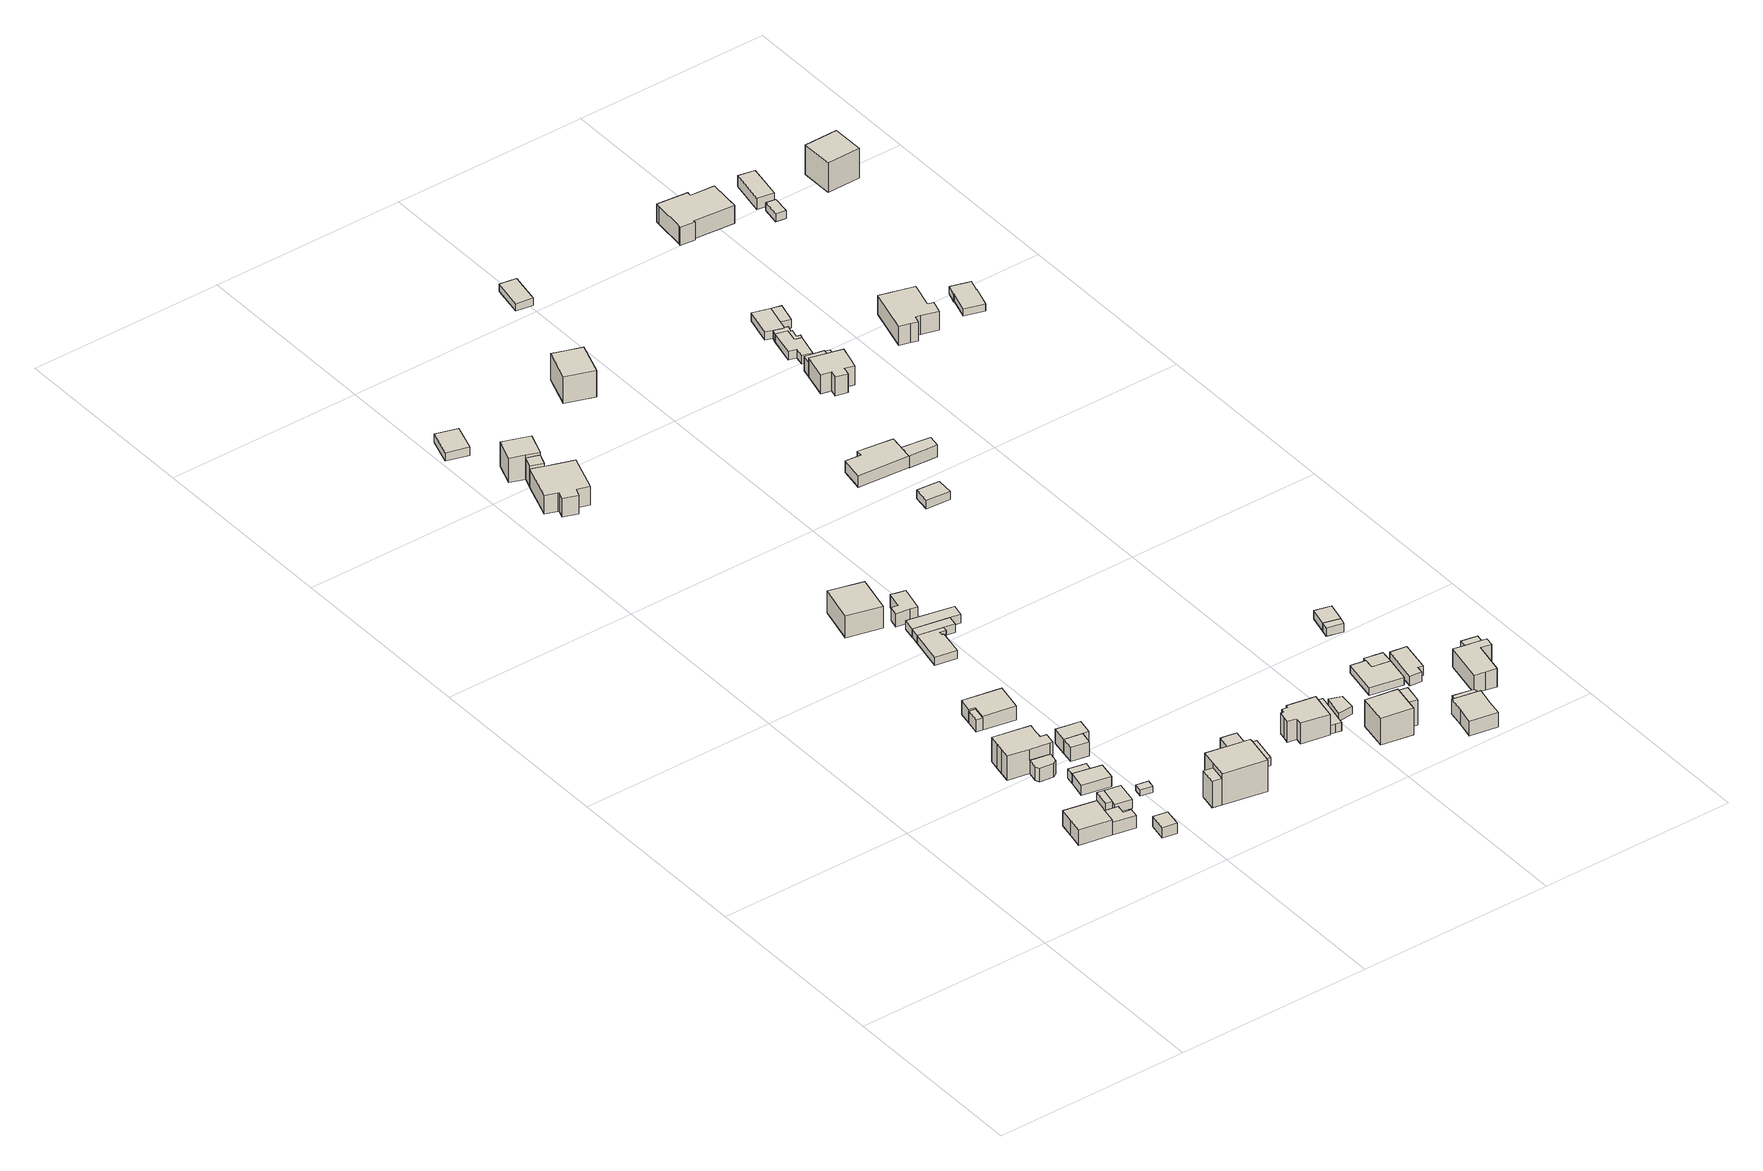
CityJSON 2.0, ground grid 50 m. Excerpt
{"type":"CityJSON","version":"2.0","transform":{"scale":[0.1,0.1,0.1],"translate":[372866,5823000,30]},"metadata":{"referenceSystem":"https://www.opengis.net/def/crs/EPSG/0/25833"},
"CityObjects":{
"building1":{"type":"Building","attributes":{"Gemeindeschluessel":"11000005","function":"31001_1010"},"address":[{"country":"Germany","locality":"Berlin","thoroughfareNumber":"12A","thoroughfareName":"Sulzbacher Steig"}],"children":["building1-1","building1-2"]},
"building1-1":{"type":"BuildingPart","attributes":{"BezugspunktDach":"2200","measuredHeight":5.01,"storeysAboveGround":1},"parents":["building1"],"geometry":[{"type":"MultiSurface","lod":"1","boundaries":[[[0,1,2,3,4,5,6]],[[7,8,9,10,11,12,13]],[[7,13,6,5]],[[8,7,5,4]],[[9,8,4,3]],[[10,9,3,2]],[[14,15,10,2,1]],[[16,14,1,0]],[[13,12,0,6]],[[11,10,15,14]],[[12,11,14,16]]]}]},
"building1-2":{"type":"BuildingPart","attributes":{"BezugspunktDach":"2200","measuredHeight":3.51,"storeysAboveGround":1},"parents":["building1"],"geometry":[{"type":"MultiSurface","lod":"1","boundaries":[[[17,18,19,20,15,16]],[[10,21,22,23,24,12]],[[21,10,15,20]],[[22,21,20,19]],[[23,22,19,18]],[[24,23,18,17]],[[12,24,17,16]],[[10,11,14,15]],[[12,16,14,11]]]}]},
"building2":{"type":"Building","attributes":{"Gemeindeschluessel":"11000005","BezugspunktDach":"2200","function":"31001_1000","measuredHeight":2.45,"storeysAboveGround":1},"address":[{"country":"Germany","locality":"Berlin","thoroughfareNumber":"12A (2)","thoroughfareName":"Sulzbacher Steig"}],"geometry":[{"type":"Solid","lod":"1","boundaries":[[[[25,26,27,28]],[[29,30,31,32]],[[29,32,28,27]],[[30,29,27,26]],[[31,30,26,25]],[[32,31,25,28]]]]}]},
"building3":{"type":"Building","attributes":{"Gemeindeschluessel":"11000005","function":"31001_1010"},"address":[{"country":"Germany","locality":"Berlin","thoroughfareNumber":"32","thoroughfareName":"Neunkircher Steig"}],"children":["building3-1","building3-2"]},
"building3-1":{"type":"BuildingPart","attributes":{"BezugspunktDach":"2200","measuredHeight":8.06,"storeysAboveGround":1},"parents":["building3"],"geometry":[{"type":"MultiSurface","lod":"1","boundaries":[[[33,34,35,36,37,38,39,40,41,42,43,44]],[[45,46,47,48,49,50,51,52,53,54,55,56]],[[45,56,44,43]],[[46,45,43,42]],[[47,46,42,41]],[[48,47,41,40]],[[49,48,40,39]],[[50,49,39,38]],[[51,50,38,37]],[[52,51,37,36]],[[53,52,36,35]],[[54,53,35,34]],[[57,58,54,34,33]],[[56,55,33,44]],[[55,54,58,57]]]}]},
"building3-2":{"type":"BuildingPart","attributes":{"BezugspunktDach":"2200","measuredHeight":3.68,"storeysAboveGround":1},"parents":["building3"],"geometry":[{"type":"MultiSurface","lod":"1","boundaries":[[[59,60,61,58,57,62]],[[55,54,63,64,65,66]],[[55,66,62,57]],[[63,54,58,61]],[[64,63,61,60]],[[65,64,60,59]],[[66,65,59,62]],[[67,54,55,57,58]]]}]},
"building4":{"type":"Building","attributes":{"Gemeindeschluessel":"11000005","BezugspunktDach":"2200","function":"51009_1611","measuredHeight":2.77,"storeysAboveGround":0},"address":[{"country":"Germany","locality":"Berlin"}],"geometry":[{"type":"Solid","lod":"1","boundaries":[[[[68,69,70,71]],[[72,73,74,75]],[[72,75,71,70]],[[73,72,70,69]],[[74,73,69,68]],[[75,74,68,71]]]]}]},
"building5":{"type":"Building","attributes":{"Gemeindeschluessel":"11000005","BezugspunktDach":"2200","function":"31001_2463","measuredHeight":2.39,"storeysAboveGround":1},"address":[{"country":"Germany","locality":"Berlin","thoroughfareNumber":"12A (1)","thoroughfareName":"Sulzbacher Steig"}],"geometry":[{"type":"Solid","lod":"1","boundaries":[[[[76,77,26,25,78]],[[31,30,79,80,81]],[[31,81,78,25]],[[30,31,25,26]],[[79,30,26,77]],[[80,79,77,76]],[[81,80,76,78]]]]}]},
"building6":{"type":"Building","attributes":{"Gemeindeschluessel":"11000005","function":"31001_1000"},"address":[{"country":"Germany","locality":"Berlin","thoroughfareNumber":"32 (3)","thoroughfareName":"Neunkircher Steig"}],"children":["building6-1","building6-2"]},
"building6-1":{"type":"BuildingPart","attributes":{"BezugspunktDach":"2200","measuredHeight":3.06,"storeysAboveGround":1},"parents":["building6"],"geometry":[{"type":"MultiSurface","lod":"1","boundaries":[[[82,83,84,85]],[[86,87,88,89]],[[86,89,85,84]],[[87,90,91,92,84,83]],[[88,87,83,82]],[[89,88,82,85]],[[86,92,91,90]]]}]},
"building6-2":{"type":"BuildingPart","attributes":{"BezugspunktDach":"2200","measuredHeight":2.48,"storeysAboveGround":1},"parents":["building6"],"geometry":[{"type":"Solid","lod":"1","boundaries":[[[[91,93,94,92]],[[95,96,90,86]],[[95,86,92,94]],[[96,95,94,93]],[[90,96,93,91]],[[91,92,86,90]]]]}]},
"building7":{"type":"Building","attributes":{"Gemeindeschluessel":"11000005","BezugspunktDach":"2200","function":"51009_1610","measuredHeight":3.24,"storeysAboveGround":0},"address":[{"country":"Germany","locality":"Berlin"}],"geometry":[{"type":"Solid","lod":"1","boundaries":[[[[97,98,99,100]],[[101,102,103,104]],[[101,104,100,99]],[[102,101,99,98]],[[103,102,98,97]],[[104,103,97,100]]]]}]},
"building8":{"type":"Building","attributes":{"Gemeindeschluessel":"11000005","BezugspunktDach":"2200","function":"31001_1000","measuredHeight":1.61,"storeysAboveGround":1},"address":[{"country":"Germany","locality":"Berlin","thoroughfareNumber":"12 (4)","thoroughfareName":"Sulzbacher Steig"}],"geometry":[{"type":"Solid","lod":"1","boundaries":[[[[105,106,107,108]],[[109,110,111,112]],[[109,112,108,107]],[[110,109,107,106]],[[111,110,106,105]],[[112,111,105,108]]]]}]},
"building9":{"type":"Building","attributes":{"Gemeindeschluessel":"11000005","BezugspunktDach":"2200","function":"31001_1010","measuredHeight":4.37,"storeysAboveGround":1},"address":[{"country":"Germany","locality":"Berlin","thoroughfareNumber":"34","thoroughfareName":"Neunkircher Steig"}],"geometry":[{"type":"Solid","lod":"1","boundaries":[[[[113,114,115,116,117,118,119]],[[120,121,122,123,103,102,101]],[[120,101,119,118]],[[121,120,118,117]],[[122,121,117,116]],[[123,122,116,115]],[[103,123,115,114]],[[102,103,114,113]],[[101,102,113,119]]]]}]},
"building10":{"type":"Building","attributes":{"Gemeindeschluessel":"11000005","BezugspunktDach":"2200","function":"31001_1000","measuredHeight":4.93,"storeysAboveGround":1},"address":[{"country":"Germany","locality":"Berlin","thoroughfareNumber":"32 (2)","thoroughfareName":"Neunkircher Steig"}],"geometry":[{"type":"Solid","lod":"1","boundaries":[[[[124,125,126,127,128]],[[129,130,131,132,133]],[[129,133,128,127]],[[130,129,127,126]],[[131,130,126,125]],[[132,131,125,124]],[[133,132,124,128]]]]}]},
"building11":{"type":"Building","attributes":{"Gemeindeschluessel":"11000005","BezugspunktDach":"2200","function":"31001_2463","measuredHeight":4.95,"storeysAboveGround":1},"address":[{"country":"Germany","locality":"Berlin","thoroughfareNumber":"32 (1)","thoroughfareName":"Neunkircher Steig"}],"geometry":[{"type":"Solid","lod":"1","boundaries":[[[[134,125,135,136,137,138,127]],[[139,140,141,142,143,144,145]],[[139,145,127,138]],[[140,139,138,137]],[[141,140,137,136]],[[142,141,136,135]],[[143,142,135,125]],[[144,143,125,134]],[[145,144,134,127]]]]}]},
"building12":{"type":"Building","attributes":{"Gemeindeschluessel":"11000005","function":"31001_1010"},"address":[{"country":"Germany","locality":"Berlin","thoroughfareNumber":"12","thoroughfareName":"Sulzbacher Steig"}],"children":["building12-1","building12-2"]},
"building12-1":{"type":"BuildingPart","attributes":{"BezugspunktDach":"2200","measuredHeight":10,"storeysAboveGround":2},"parents":["building12"],"geometry":[{"type":"MultiSurface","lod":"1","boundaries":[[[146,147,148,149,150,151,152,153]],[[154,155,156,157,158,159,160,161]],[[162,163,153,152]],[[155,154,152,151]],[[156,155,151,150]],[[157,156,150,149]],[[158,157,149,148]],[[159,158,148,147]],[[160,159,147,146]],[[161,160,146,153]],[[154,161,164,163,162]]]}]},
"building12-2":{"type":"BuildingPart","attributes":{"BezugspunktDach":"2200","measuredHeight":7.12,"storeysAboveGround":2},"parents":["building12"],"geometry":[{"type":"Solid","lod":"1","boundaries":[[[[163,162,165,166]],[[167,154,161,168]],[[167,168,166,165]],[[154,167,165,162]],[[168,161,163,166]],[[161,154,162,163]]]]}]},
"building13":{"type":"Building","attributes":{"Gemeindeschluessel":"11000005","BezugspunktDach":"2200","function":"31001_1000","measuredHeight":2.25,"storeysAboveGround":1},"address":[{"country":"Germany","locality":"Berlin","thoroughfareNumber":"45 (1)","thoroughfareName":"Neunkircher Steig"}],"geometry":[{"type":"Solid","lod":"1","boundaries":[[[[169,170,171,172]],[[173,174,175,176]],[[173,176,172,171]],[[174,173,171,170]],[[175,174,170,169]],[[176,175,169,172]]]]}]},
"building14":{"type":"Building","attributes":{"Gemeindeschluessel":"11000005","BezugspunktDach":"2200","function":"31001_1010","measuredHeight":7.29,"storeysAboveGround":1},"address":[{"country":"Germany","locality":"Berlin","thoroughfareNumber":"38","thoroughfareName":"Neunkircher Steig"}],"geometry":[{"type":"Solid","lod":"1","boundaries":[[[[177,178,179,180]],[[181,182,183,184]],[[181,184,180,179]],[[182,181,179,178]],[[183,182,178,177]],[[184,183,177,180]]]]}]},
"building15":{"type":"Building","attributes":{"Gemeindeschluessel":"11000005","function":"31001_1010"},"address":[{"country":"Germany","locality":"Berlin","thoroughfareNumber":"43","thoroughfareName":"Neunkircher Steig"}],"children":["building15-1","building15-2","building15-3"]},
"building15-1":{"type":"BuildingPart","attributes":{"BezugspunktDach":"2200","measuredHeight":7.08,"storeysAboveGround":1},"parents":["building15"],"geometry":[{"type":"MultiSurface","lod":"1","boundaries":[[[185,186,187,188,189,190,191,192,193,194,195]],[[196,197,198,199,200,201,202,203,204,205,206]],[[196,206,195,194]],[[198,197,193,192]],[[199,198,192,191]],[[200,199,191,190]],[[201,200,190,189]],[[202,201,189,188]],[[203,202,188,187]],[[204,203,187,186]],[[205,204,186,185]],[[206,205,185,195]],[[196,207,194,193,197]]]}]},
"building15-2":{"type":"BuildingPart","attributes":{"BezugspunktDach":"2200","measuredHeight":5.91,"storeysAboveGround":1},"parents":["building15"],"geometry":[{"type":"MultiSurface","lod":"1","boundaries":[[[208,209,210,211]],[[212,213,197,196]],[[212,196,211,210]],[[197,213,209,208]],[[196,194,193,208,211]],[[213,212,210,209]],[[197,193,194,196]]]}]},
"building15-3":{"type":"BuildingPart","attributes":{"BezugspunktDach":"2200","measuredHeight":7.62,"storeysAboveGround":1},"parents":["building15"],"geometry":[{"type":"MultiSurface","lod":"1","boundaries":[[[214,215,216,217,218]],[[219,220,213,212,221]],[[219,221,218,217]],[[220,219,217,216]],[[213,220,216,215]],[[210,209,215,214]],[[221,212,214,218]],[[212,213,209,210]]]}]},
"building16":{"type":"Building","attributes":{"Gemeindeschluessel":"11000005","BezugspunktDach":"2200","function":"31001_1010","measuredHeight":2.24,"storeysAboveGround":1},"address":[{"country":"Germany","locality":"Berlin","thoroughfareNumber":"36","thoroughfareName":"Neunkircher Steig"}],"geometry":[{"type":"Solid","lod":"1","boundaries":[[[[222,223,224,225,226,227,228,229]],[[230,231,232,233,234,235,236,237]],[[230,237,229,228]],[[231,230,228,227]],[[232,231,227,226]],[[233,232,226,225]],[[234,233,225,224]],[[235,234,224,223]],[[236,235,223,222]],[[237,236,222,229]]]]}]},
"building17":{"type":"Building","attributes":{"Gemeindeschluessel":"11000005","BezugspunktDach":"2200","function":"31001_1000","measuredHeight":2.31,"storeysAboveGround":1},"address":[{"country":"Germany","locality":"Berlin","thoroughfareNumber":"36 (1)","thoroughfareName":"Neunkircher Steig"}],"geometry":[{"type":"Solid","lod":"1","boundaries":[[[[227,238,239,240,228]],[[241,242,243,244,245]],[[241,245,228,240]],[[242,241,240,239]],[[243,242,239,238]],[[244,243,238,227]],[[245,244,227,228]]]]}]},
"building18":{"type":"Building","attributes":{"Gemeindeschluessel":"11000005","BezugspunktDach":"2200","function":"31001_1000","measuredHeight":6.75,"storeysAboveGround":1},"address":[{"country":"Germany","locality":"Berlin","thoroughfareNumber":"12 (2)","thoroughfareName":"Sulzbacher Steig"}],"geometry":[{"type":"Solid","lod":"1","boundaries":[[[[246,247,248,249,250]],[[251,252,253,157,156]],[[251,156,250,249]],[[252,251,249,248]],[[253,252,248,247]],[[157,253,247,246]],[[156,157,246,250]]]]}]},
"building19":{"type":"Building","attributes":{"Gemeindeschluessel":"11000005","BezugspunktDach":"2200","function":"31001_1000","measuredHeight":5.39,"storeysAboveGround":1},"address":[{"country":"Germany","locality":"Berlin","thoroughfareNumber":"38 (1)","thoroughfareName":"Neunkircher Steig"}],"geometry":[{"type":"Solid","lod":"1","boundaries":[[[[254,255,256,257,258,259,260,261]],[[262,263,264,265,266,267,268,269]],[[262,269,261,260]],[[263,262,260,259]],[[264,263,259,258]],[[265,264,258,257]],[[266,265,257,256]],[[267,266,256,255]],[[268,267,255,254]],[[269,268,254,261]]]]}]},
"building20":{"type":"Building","attributes":{"Gemeindeschluessel":"11000005","BezugspunktDach":"2200","function":"31001_1000","measuredHeight":2.45,"storeysAboveGround":1},"address":[{"country":"Germany","locality":"Berlin","thoroughfareNumber":"38 (2)","thoroughfareName":"Neunkircher Steig"}],"geometry":[{"type":"Solid","lod":"1","boundaries":[[[[239,270,271,272,240]],[[273,274,275,276,277]],[[273,277,240,272]],[[274,273,272,271]],[[275,274,271,270]],[[276,275,270,239]],[[277,276,239,240]]]]}]},
"building21":{"type":"Building","attributes":{"Gemeindeschluessel":"11000005","BezugspunktDach":"2200","function":"31001_2463","measuredHeight":2.15,"storeysAboveGround":1},"address":[{"country":"Germany","locality":"Berlin","thoroughfareNumber":"12 (1)","thoroughfareName":"Sulzbacher Steig"}],"geometry":[{"type":"Solid","lod":"1","boundaries":[[[[278,279,280,281,282]],[[157,253,283,284,158]],[[157,158,282,281]],[[253,157,281,280]],[[283,253,280,279]],[[284,283,279,278]],[[158,284,278,282]]]]}]},
"building22":{"type":"Building","attributes":{"Gemeindeschluessel":"11000005","BezugspunktDach":"2200","function":"31001_1010","measuredHeight":6.59,"storeysAboveGround":1},"address":[{"country":"Germany","locality":"Berlin","thoroughfareNumber":"10","thoroughfareName":"Sulzbacher Steig"}],"geometry":[{"type":"Solid","lod":"1","boundaries":[[[[285,286,287,288,289,290,291,292,293,294,295,296,297]],[[298,299,300,301,302,303,304,305,306,307,308,309,310]],[[298,310,297,296]],[[299,298,296,295]],[[300,299,295,294]],[[301,300,294,293]],[[302,301,293,292]],[[303,302,292,291]],[[304,303,291,290]],[[305,304,290,289]],[[306,305,289,288]],[[307,306,288,287]],[[308,307,287,286]],[[309,308,286,285]],[[310,309,285,297]]]]}]},
"building23":{"type":"Building","attributes":{"Gemeindeschluessel":"11000005","BezugspunktDach":"2200","function":"51009_1611","measuredHeight":2.4,"storeysAboveGround":0},"address":[{"country":"Germany","locality":"Berlin"}],"geometry":[{"type":"Solid","lod":"1","boundaries":[[[[311,312,313,314,315,316]],[[317,318,319,320,321,306]],[[317,306,316,315]],[[318,317,315,314]],[[319,318,314,313]],[[320,319,313,312]],[[321,320,312,311]],[[306,321,311,316]]]]}]},
"building24":{"type":"Building","attributes":{"Gemeindeschluessel":"11000005","BezugspunktDach":"2200","function":"31001_1010","measuredHeight":9.39,"storeysAboveGround":1},"address":[{"country":"Germany","locality":"Berlin","thoroughfareNumber":"45","thoroughfareName":"Neunkircher Steig"}],"geometry":[{"type":"Solid","lod":"1","boundaries":[[[[322,323,324,325,326]],[[327,328,329,330,331]],[[327,331,326,325]],[[328,327,325,324]],[[329,328,324,323]],[[330,329,323,322]],[[331,330,322,326]]]]}]},
"building25":{"type":"Building","attributes":{"Gemeindeschluessel":"11000005","BezugspunktDach":"2200","function":"51009_1611","measuredHeight":2.15,"storeysAboveGround":0},"address":[{"country":"Germany","locality":"Berlin"}],"geometry":[{"type":"Solid","lod":"1","boundaries":[[[[332,333,334,335,336]],[[337,338,339,340,341]],[[337,341,336,335]],[[338,337,335,334]],[[339,338,334,333]],[[340,339,333,332]],[[341,340,332,336]]]]}]},
"building26":{"type":"Building","attributes":{"Gemeindeschluessel":"11000005","function":"31001_1010"},"address":[{"country":"Germany","locality":"Berlin","thoroughfareNumber":"8","thoroughfareName":"Sulzbacher Steig"}],"children":["building26-1","building26-2"]},
"building26-1":{"type":"BuildingPart","attributes":{"BezugspunktDach":"2200","measuredHeight":7.79,"storeysAboveGround":1},"parents":["building26"],"geometry":[{"type":"Solid","lod":"1","boundaries":[[[[342,343,344,345]],[[346,347,348,349]],[[346,349,345,344]],[[347,346,344,343]],[[348,347,343,342],[350,351,352,347]],[[349,348,342,345]],[[351,350,347,352]]]]}]},
"building26-2":{"type":"BuildingPart","attributes":{"BezugspunktDach":"2200","measuredHeight":6.86,"storeysAboveGround":1},"parents":["building26"],"geometry":[{"type":"Solid","lod":"1","boundaries":[[[[353,354,352,351]],[[347,355,356,350]],[[355,347,352,354]],[[356,355,354,353]],[[350,356,353,351]],[[347,350,351,352]]]]}]},
"building27":{"type":"Building","attributes":{"Gemeindeschluessel":"11000005","BezugspunktDach":"2200","function":"31001_2463","measuredHeight":2.33,"storeysAboveGround":1},"address":[{"country":"Germany","locality":"Berlin","thoroughfareNumber":"40 (1)","thoroughfareName":"Neunkircher Steig"}],"geometry":[{"type":"Solid","lod":"1","boundaries":[[[[357,358,359,360]],[[361,362,363,364]],[[361,364,360,359]],[[362,361,359,358]],[[363,362,358,357]],[[364,363,357,360]]]]}]},
"building28":{"type":"Building","attributes":{"Gemeindeschluessel":"11000005","BezugspunktDach":"2200","function":"31001_1010","measuredHeight":3.17,"storeysAboveGround":1},"address":[{"country":"Germany","locality":"Berlin","thoroughfareNumber":"40","thoroughfareName":"Neunkircher Steig"}],"geometry":[{"type":"Solid","lod":"1","boundaries":[[[[365,366,367,368,369,370,371]],[[372,373,374,375,376,377,378]],[[372,378,371,370]],[[373,372,370,369]],[[374,373,369,368]],[[375,374,368,367]],[[376,375,367,366]],[[377,376,366,365]],[[378,377,365,371]]]]}]},
"building29":{"type":"Building","attributes":{"Gemeindeschluessel":"11000005","BezugspunktDach":"2200","function":"31001_1000","measuredHeight":2.05,"storeysAboveGround":1},"address":[{"country":"Germany","locality":"Berlin","thoroughfareNumber":"8 (1)","thoroughfareName":"Sulzbacher Steig"}],"geometry":[{"type":"Solid","lod":"1","boundaries":[[[[379,380,381,382,383,384]],[[385,386,387,388,389,390]],[[385,390,384,383]],[[386,385,383,382]],[[387,386,382,381]],[[388,387,381,380]],[[389,388,380,379]],[[390,389,379,384]]]]}]},
"building30":{"type":"Building","attributes":{"Gemeindeschluessel":"11000005","function":"31001_1010"},"address":[{"country":"Germany","locality":"Berlin","thoroughfareNumber":"6","thoroughfareName":"Sulzbacher Steig"}],"children":["building30-1","building30-2"]},
"building30-1":{"type":"BuildingPart","attributes":{"BezugspunktDach":"2200","measuredHeight":4.73,"storeysAboveGround":1},"parents":["building30"],"geometry":[{"type":"MultiSurface","lod":"1","boundaries":[[[391,392,393,394,395,396,397]],[[398,399,400,401,402,403,404]],[[398,404,397,396]],[[399,398,396,395]],[[400,399,395,394]],[[405,406,400,394,393]],[[402,401,393,392]],[[403,402,392,391]],[[404,403,391,397]],[[401,400,406,405]]]}]},
"building30-2":{"type":"BuildingPart","attributes":{"BezugspunktDach":"2200","measuredHeight":3.27,"storeysAboveGround":1},"parents":["building30"],"geometry":[{"type":"MultiSurface","lod":"1","boundaries":[[[405,407,408,406]],[[409,410,401,400]],[[409,400,406,408]],[[410,409,408,407]],[[401,410,407,405]],[[400,401,405,406,411]]]}]},
"building31":{"type":"Building","attributes":{"Gemeindeschluessel":"11000005","BezugspunktDach":"2200","function":"31001_2463","measuredHeight":2.06,"storeysAboveGround":1},"address":[{"country":"Germany","locality":"Berlin","thoroughfareNumber":"66 (2)","thoroughfareName":"Ferbitzer Weg"}],"geometry":[{"type":"Solid","lod":"1","boundaries":[[[[412,413,414,415]],[[416,417,418,419]],[[416,419,415,414]],[[417,416,414,413]],[[418,417,413,412]],[[419,418,412,415]]]]}]},
"building32":{"type":"Building","attributes":{"Gemeindeschluessel":"11000005","BezugspunktDach":"2200","function":"51009_1610","measuredHeight":2.04,"storeysAboveGround":0},"address":[{"country":"Germany","locality":"Berlin"}],"geometry":[{"type":"Solid","lod":"1","boundaries":[[[[380,420,421,382,381]],[[386,422,423,388,387]],[[386,387,381,382]],[[422,386,382,421]],[[423,422,421,420]],[[388,423,420,380]],[[387,388,380,381]]]]}]},
"building33":{"type":"Building","attributes":{"Gemeindeschluessel":"11000005","BezugspunktDach":"2200","function":"31001_1000","measuredHeight":2.6,"storeysAboveGround":1},"address":[{"country":"Germany","locality":"Berlin","thoroughfareNumber":"6A","thoroughfareName":"Sulzbacher Steig"}],"geometry":[{"type":"Solid","lod":"1","boundaries":[[[[424,425,426,427,428,429]],[[430,431,432,433,434,435]],[[430,435,429,428]],[[431,430,428,427]],[[432,431,427,426]],[[433,432,426,425]],[[434,433,425,424]],[[435,434,424,429]]]]}]},
"building34":{"type":"Building","attributes":{"Gemeindeschluessel":"11000005","BezugspunktDach":"2200","function":"31001_1000","measuredHeight":3.24,"storeysAboveGround":1},"address":[{"country":"Germany","locality":"Berlin","thoroughfareNumber":"40 (2)","thoroughfareName":"Neunkircher Steig"}],"geometry":[{"type":"Solid","lod":"1","boundaries":[[[[436,437,438,439]],[[440,441,442,443]],[[440,443,439,438]],[[441,440,438,437]],[[442,441,437,436]],[[443,442,436,439]]]]}]},
"building35":{"type":"Building","attributes":{"Gemeindeschluessel":"11000005","BezugspunktDach":"2200","function":"51009_1610","measuredHeight":2.33,"storeysAboveGround":0},"address":[{"country":"Germany","locality":"Berlin"}],"geometry":[{"type":"Solid","lod":"1","boundaries":[[[[444,445,446,447]],[[448,449,450,451]],[[448,451,447,446]],[[449,448,446,445]],[[450,449,445,444]],[[451,450,444,447]]]]}]},
"building36":{"type":"Building","attributes":{"Gemeindeschluessel":"11000005","BezugspunktDach":"2200","function":"31001_1000","measuredHeight":2.35,"storeysAboveGround":1},"address":[{"country":"Germany","locality":"Berlin","thoroughfareNumber":"8 (2)","thoroughfareName":"Sulzbacher Steig"}],"geometry":[{"type":"Solid","lod":"1","boundaries":[[[[445,452,453,446]],[[454,455,449,448]],[[454,448,446,453]],[[455,454,453,452]],[[449,455,452,445]],[[448,449,445,446]]]]}]},
"building37":{"type":"Building","attributes":{"Gemeindeschluessel":"11000005","function":"31001_1010"},"address":[{"country":"Germany","locality":"Berlin","thoroughfareNumber":"4","thoroughfareName":"Sulzbacher Steig"}],"children":["building37-1","building37-2"]},
"building37-1":{"type":"BuildingPart","attributes":{"BezugspunktDach":"2200","measuredHeight":7.34,"storeysAboveGround":1},"parents":["building37"],"geometry":[{"type":"MultiSurface","lod":"1","boundaries":[[[456,457,458,459,460,461,462,463,464]],[[465,466,467,468,469,470,471,472,473]],[[465,473,464,463]],[[466,465,463,462]],[[467,466,462,461]],[[474,475,467,461,460]],[[469,468,460,459]],[[470,469,459,458]],[[471,470,458,457]],[[472,471,457,456]],[[473,472,456,464]],[[468,467,475,474]]]}]},
"building37-2":{"type":"BuildingPart","attributes":{"BezugspunktDach":"2200","measuredHeight":2.7,"storeysAboveGround":1},"parents":["building37"],"geometry":[{"type":"Solid","lod":"1","boundaries":[[[[474,476,477,475]],[[478,479,468,467]],[[478,467,475,477]],[[479,478,477,476]],[[468,479,476,474]],[[467,468,474,475]]]]}]},
"building38":{"type":"Building","attributes":{"Gemeindeschluessel":"11000005","function":"31001_1010"},"address":[{"country":"Germany","locality":"Berlin","thoroughfareNumber":"6","thoroughfareName":"Sundhauser Gang"}],"children":["building38-1","building38-2"]},
"building38-1":{"type":"BuildingPart","attributes":{"BezugspunktDach":"2200","measuredHeight":10.27,"storeysAboveGround":1},"parents":["building38"],"geometry":[{"type":"MultiSurface","lod":"1","boundaries":[[[480,481,482,483,484,485,486,487,488,489,490]],[[491,492,493,494,495,496,497,498,499,500,501]],[[491,501,490,489]],[[502,503,504,491,489,488]],[[493,492,488,487]],[[494,493,487,486]],[[495,494,486,485]],[[496,495,485,484]],[[497,496,484,483]],[[498,497,483,482]],[[499,498,482,481]],[[500,499,481,480]],[[501,500,480,490]],[[492,491,504,503,502]]]}]},
"building38-2":{"type":"BuildingPart","attributes":{"BezugspunktDach":"2200","measuredHeight":3.98,"storeysAboveGround":1},"parents":["building38"],"geometry":[{"type":"Solid","lod":"1","boundaries":[[[[503,505,506,507,504]],[[508,509,510,492,491]],[[508,491,504,507]],[[509,508,507,506]],[[510,509,506,505]],[[492,510,505,503]],[[491,492,503,504]]]]}]},
"building39":{"type":"Building","attributes":{"Gemeindeschluessel":"11000005","BezugspunktDach":"2200","function":"51009_1610","measuredHeight":4.08,"storeysAboveGround":0},"address":[{"country":"Germany","locality":"Berlin"}],"geometry":[{"type":"Solid","lod":"1","boundaries":[[[[511,512,513,514]],[[515,516,517,518]],[[515,518,514,513]],[[516,515,513,512]],[[517,516,512,511]],[[518,517,511,514]]]]}]},
"building40":{"type":"Building","attributes":{"Gemeindeschluessel":"11000005","BezugspunktDach":"2200","function":"31001_1000","measuredHeight":2.32,"storeysAboveGround":1},"address":[{"country":"Germany","locality":"Berlin","thoroughfareNumber":"6 (1)","thoroughfareName":"Sundhauser Gang"}],"geometry":[{"type":"Solid","lod":"1","boundaries":[[[[519,520,521,522,523,524,525,526]],[[527,528,529,530,531,532,533,534]],[[527,534,526,525]],[[528,527,525,524]],[[529,528,524,523]],[[530,529,523,522]],[[531,530,522,521]],[[532,531,521,520]],[[533,532,520,519]],[[534,533,519,526]]]]}]},
"building41":{"type":"Building","attributes":{"Gemeindeschluessel":"11000005","BezugspunktDach":"2200","function":"31001_1000","measuredHeight":2.28,"storeysAboveGround":1},"address":[{"country":"Germany","locality":"Berlin","thoroughfareNumber":"6 (4)","thoroughfareName":"Sundhauser Gang"}],"geometry":[{"type":"Solid","lod":"1","boundaries":[[[[524,523,522,535,536,537,538,539,540,541,542,525]],[[543,544,545,546,547,548,549,550,530,529,528,527]],[[543,527,525,542]],[[544,543,542,541]],[[545,544,541,540]],[[546,545,540,539]],[[547,546,539,538]],[[548,547,538,537]],[[549,548,537,536]],[[550,549,536,535]],[[530,550,535,522]],[[529,530,522,523]],[[528,529,523,524]],[[527,528,524,525]]]]}]},
"building42":{"type":"Building","attributes":{"Gemeindeschluessel":"11000005","BezugspunktDach":"2200","function":"31001_2463","measuredHeight":2.21,"storeysAboveGround":1},"address":[{"country":"Germany","locality":"Berlin","thoroughfareNumber":"6 (2)","thoroughfareName":"Sundhauser Gang"}],"geometry":[{"type":"Solid","lod":"1","boundaries":[[[[542,541,540,551,552,553,554]],[[555,556,557,558,559,560,561]],[[555,561,554,553]],[[556,555,553,552]],[[557,556,552,551]],[[558,557,551,540]],[[559,558,540,541]],[[560,559,541,542]],[[561,560,542,554]]]]}]},
"building43":{"type":"Building","attributes":{"Gemeindeschluessel":"11000005","BezugspunktDach":"2200","function":"31001_1000","measuredHeight":2.27,"storeysAboveGround":1},"address":[{"country":"Germany","locality":"Berlin","thoroughfareNumber":"6 (3)","thoroughfareName":"Sundhauser Gang"}],"geometry":[{"type":"Solid","lod":"1","boundaries":[[[[562,563,552,551]],[[564,565,566,567]],[[564,567,551,552]],[[565,564,552,563]],[[566,565,563,562]],[[567,566,562,551]]]]}]},
"building44":{"type":"Building","attributes":{"Gemeindeschluessel":"11000005","BezugspunktDach":"2200","function":"31001_1010","measuredHeight":8.06,"storeysAboveGround":1},"address":[{"country":"Germany","locality":"Berlin","thoroughfareNumber":"4A","thoroughfareName":"Sundhauser Gang"}],"geometry":[{"type":"Solid","lod":"1","boundaries":[[[[568,569,570,571,572,573,574,575,576,577,578,579]],[[580,581,582,583,584,585,586,587,588,589,590,591]],[[580,591,579,578]],[[581,580,578,577]],[[582,581,577,576]],[[583,582,576,575]],[[584,583,575,574]],[[585,584,574,573]],[[586,585,573,572]],[[587,586,572,571]],[[588,587,571,570]],[[589,588,570,569]],[[590,589,569,568]],[[591,590,568,579]]]]}]},
"building45":{"type":"Building","attributes":{"Gemeindeschluessel":"11000005","BezugspunktDach":"2200","function":"31001_1010","measuredHeight":6.07,"storeysAboveGround":1},"address":[{"country":"Germany","locality":"Berlin","thoroughfareNumber":"62A","thoroughfareName":"Ferbitzer Weg"}],"geometry":[{"type":"Solid","lod":"1","boundaries":[[[[592,593,594,595,596,597,598,599,600,601,602]],[[603,604,605,606,607,608,609,610,611,612,613]],[[603,613,602,601]],[[604,603,601,600]],[[605,604,600,599]],[[606,605,599,598]],[[607,606,598,597]],[[608,607,597,596]],[[609,608,596,595]],[[610,609,595,594]],[[611,610,594,593]],[[612,611,593,592]],[[613,612,592,602]]]]}]},
"building46":{"type":"Building","attributes":{"Gemeindeschluessel":"11000005","BezugspunktDach":"2200","function":"31001_2463","measuredHeight":1.97,"storeysAboveGround":1},"address":[{"country":"Germany","locality":"Berlin","thoroughfareNumber":"4A (1)","thoroughfareName":"Sundhauser Gang"}],"geometry":[{"type":"Solid","lod":"1","boundaries":[[[[614,615,616,617,618,619,620,621]],[[622,623,624,625,626,627,628,629]],[[622,629,621,620]],[[623,622,620,619]],[[624,623,619,618]],[[625,624,618,617]],[[626,625,617,616]],[[627,626,616,615]],[[628,627,615,614]],[[629,628,614,621]]]]}]},
"building47":{"type":"Building","attributes":{"Gemeindeschluessel":"11000005","BezugspunktDach":"2200","function":"31001_2463","measuredHeight":2.12,"storeysAboveGround":1},"address":[{"country":"Germany","locality":"Berlin","thoroughfareNumber":"62A (2)","thoroughfareName":"Ferbitzer Weg"}],"geometry":[{"type":"Solid","lod":"1","boundaries":[[[[630,631,632,633]],[[634,635,636,637]],[[634,637,633,632]],[[635,634,632,631]],[[636,635,631,630]],[[637,636,630,633]]]]}]},
"building48":{"type":"Building","attributes":{"Gemeindeschluessel":"11000005","BezugspunktDach":"2200","function":"31001_1000","measuredHeight":3,"storeysAboveGround":1},"address":[{"country":"Germany","locality":"Berlin","thoroughfareNumber":"62A (1)","thoroughfareName":"Ferbitzer Weg"}],"geometry":[{"type":"Solid","lod":"1","boundaries":[[[[638,639,640,641,642]],[[643,644,645,646,647]],[[643,647,642,641]],[[644,643,641,640]],[[645,644,640,639]],[[646,645,639,638]],[[647,646,638,642]]]]}]},
"building49":{"type":"Building","attributes":{"Gemeindeschluessel":"11000005","BezugspunktDach":"2200","function":"31001_1010","measuredHeight":9.84,"storeysAboveGround":1},"address":[{"country":"Germany","locality":"Berlin","thoroughfareNumber":"62","thoroughfareName":"Ferbitzer Weg"}],"geometry":[{"type":"Solid","lod":"1","boundaries":[[[[648,649,650,651]],[[652,653,654,655]],[[652,655,651,650]],[[653,652,650,649]],[[654,653,649,648]],[[655,654,648,651]]]]}]}
},
"vertices":[
[340,203,67],[347,241,67],[349,248,67],[355,279,67],[274,295,67],[266,257,67],[259,218,67],[266,257,25],[274,295,25],[355,279,25],[349,248,25],[347,241,25],[340,203,25],[259,218,25],[347,241,60],[349,248,60],[340,203,60],
[397,192,60],[401,215,60],[381,218,60],[385,241,60],[385,241,25],[381,218,25],[401,215,25],[397,192,25],
[394,274,50],[403,317,50],[386,321,50],[378,277,50],[386,321,26],[403,317,26],[394,274,26],[378,277,26],
[329,488,94],[379,479,94],[385,478,94],[390,504,94],[391,508,94],[375,511,94],[378,530,94],[383,555,94],[289,573,94],[284,547,94],[280,524,94],[275,498,94],[280,524,27],[284,547,27],[289,573,27],[383,555,27],[378,530,27],[375,511,27],[391,508,27],[390,504,27],[385,478,27],[379,479,27],[329,488,27],[275,498,27],[329,488,64],[379,479,64],
[329,451,64],[364,447,64],[374,452,64],[324,461,64],[374,452,27],[364,447,27],[329,451,27],[324,461,27],[379,479,60],
[457,122,53],[465,167,53],[429,174,53],[420,128,53],[429,174,25],[465,167,25],[457,122,25],[420,128,25],
[433,253,50],[444,309,50],[391,262,50],[444,309,26],[433,253,26],[391,262,26],
[444,343,54],[453,388,54],[382,404,54],[372,357,54],[382,404,26],[453,388,26],[444,343,26],[372,357,26],[426,394,26],[426,394,51],[382,404,51],
[431,417,51],[386,426,51],[386,426,26],[431,417,26],
[342,675,61],[349,711,61],[333,714,61],[326,678,61],[333,714,28],[349,711,28],[342,675,28],[326,678,28],
[503,271,43],[507,292,43],[477,298,43],[473,277,43],[477,298,27],[507,292,27],[503,271,27],[473,277,27],
[349,711,66],[342,675,66],[423,660,66],[437,731,66],[356,746,66],[340,749,66],[333,714,66],[340,749,28],[356,746,28],[437,731,28],[423,660,28],
[473,462,64],[480,495,64],[457,499,64],[434,503,64],[428,470,64],[434,503,26],[457,499,26],[480,495,26],[473,462,26],[428,470,26],
[465,498,64],[495,492,64],[503,533,64],[472,538,64],[442,544,64],[442,544,25],[472,538,25],[503,533,25],[495,492,25],[480,495,25],[465,498,25],[434,503,25],
[598,144,111],[707,123,111],[722,203,111],[722,207,111],[682,214,111],[613,227,111],[606,188,111],[598,145,111],[606,188,25],[613,227,25],[682,214,25],[722,207,25],[722,203,25],[707,123,25],[598,144,25],[598,145,25],[606,188,97],[598,145,97],[598,145,80],
[582,193,97],[574,150,97],[582,193,25],[574,150,25],
[61,2163,38],[82,2231,38],[27,2248,38],[5,2179,38],[27,2248,15],[82,2231,15],[61,2163,15],[5,2179,15],
[396,1107,83],[418,1203,83],[332,1226,83],[309,1129,83],[332,1226,23],[418,1203,23],[396,1107,23],[309,1129,23],
[91,1882,67],[93,1881,67],[86,1861,67],[122,1848,67],[130,1869,67],[161,1858,67],[194,1954,67],[144,1971,67],[125,1978,67],[94,1989,67],[61,1894,67],[94,1989,16],[125,1978,16],[144,1971,16],[194,1954,16],[161,1858,16],[130,1869,16],[122,1848,16],[86,1861,16],[93,1881,16],[91,1882,16],[61,1894,16],[94,1989,41],
[125,1978,75],[136,2007,75],[105,2018,75],[94,1989,75],[105,2018,16],[136,2007,16],
[105,2018,83],[136,2007,83],[157,2066,83],[89,2090,83],[68,2031,83],[89,2090,16],[157,2066,16],[68,2031,16],
[456,917,49],[468,983,49],[464,983,49],[465,992,49],[480,990,49],[482,1002,49],[419,1014,49],[401,927,49],[419,1014,27],[482,1002,27],[480,990,27],[465,992,27],[464,983,27],[468,983,27],[456,917,27],[401,927,27],
[510,996,49],[515,1022,49],[425,1039,49],[425,1039,26],[515,1022,26],[510,996,26],[482,1002,26],[419,1014,26],
[722,207,84],[734,271,84],[714,275,84],[694,278,84],[682,214,84],[694,278,25],[714,275,25],[734,271,25],
[456,1087,60],[474,1084,60],[489,1147,60],[471,1151,60],[453,1156,60],[443,1114,60],[426,1118,60],[420,1093,60],[426,1118,24],[443,1114,24],[453,1156,24],[471,1151,24],[489,1147,24],[474,1084,24],[456,1087,24],[420,1093,24],
[541,1017,49],[548,1048,49],[431,1072,49],[431,1072,25],[548,1048,25],[541,1017,25],[515,1022,25],[425,1039,25],
[769,194,47],[782,262,47],[734,271,47],[722,207,47],[722,203,47],[782,262,25],[769,194,25],
[871,234,83],[868,216,83],[939,203,83],[939,206,83],[945,238,83],[952,273,83],[881,286,83],[880,279,83],[865,281,83],[863,271,83],[855,272,83],[852,255,83],[848,238,83],[852,255,26],[855,272,26],[863,271,26],[865,281,26],[880,279,26],[881,286,26],[952,273,26],[945,238,26],[939,206,26],[939,203,26],[868,216,26],[871,234,26],[848,238,26],
[954,203,49],[968,200,49],[988,294,49],[972,297,49],[956,299,49],[939,206,49],[956,299,26],[972,297,26],[988,294,26],[968,200,26],[954,203,26],
[408,2161,90],[437,2246,90],[401,2259,90],[365,2271,90],[336,2186,90],[365,2271,18],[401,2259,18],[437,2246,18],[408,2161,18],[336,2186,18],
[1023,234,47],[1028,272,47],[1029,276,47],[998,287,47],[984,231,47],[998,287,26],[1029,276,26],[1028,272,26],[1023,234,26],[984,231,26],
[1085,93,99],[1099,169,99],[1018,182,99],[1005,107,99],[1018,182,26],[1099,169,26],[1085,93,26],[1005,107,26],[1090,121,26],[1090,121,95],[1099,169,95],
[1114,116,95],[1123,165,95],[1123,165,26],[1114,116,26],
[809,1408,29],[812,1451,29],[753,1456,29],[747,1413,29],[753,1456,6],[812,1451,6],[809,1408,6],[747,1413,6],
[804,1550,42],[809,1585,42],[814,1621,42],[724,1633,42],[723,1617,42],[682,1621,42],[672,1560,42],[682,1621,11],[723,1617,11],[724,1633,11],[814,1621,11],[809,1585,11],[804,1550,11],[672,1560,11],
[1178,250,47],[1190,315,47],[1144,323,47],[1148,349,47],[1110,355,47],[1094,265,47],[1110,355,26],[1148,349,26],[1144,323,26],[1190,315,26],[1178,250,26],[1094,265,26],
[1250,3,66],[1258,46,66],[1267,90,66],[1209,101,66],[1197,103,66],[1189,60,66],[1180,16,66],[1189,60,26],[1197,103,26],[1209,101,26],[1267,90,26],[1258,46,26],[1250,3,26],[1180,16,26],[1267,90,59],[1209,101,59],
[1264,110,59],[1212,120,59],[1212,120,26],[1264,110,26],[1209,101,42],
[495,2505,42],[509,2584,42],[467,2591,42],[452,2512,42],[467,2591,22],[509,2584,22],[495,2505,22],[452,2512,22],
[1195,349,47],[1149,358,47],[1149,358,26],[1195,349,26],
[1216,236,52],[1219,254,52],[1232,252,52],[1246,330,52],[1204,336,52],[1186,240,52],[1204,336,26],[1246,330,26],[1232,252,26],[1219,254,26],[1216,236,26],[1186,240,26],
[877,1545,43],[882,1575,43],[809,1585,43],[804,1550,43],[809,1585,10],[882,1575,10],[877,1545,10],[804,1550,10],
[1188,481,51],[1193,499,51],[1152,510,51],[1147,492,51],[1152,510,28],[1193,499,28],[1188,481,28],[1147,492,28],
[1205,548,51],[1164,558,51],[1164,558,28],[1205,548,28],
[1308,126,77],[1335,120,77],[1352,204,77],[1379,198,77],[1383,220,77],[1342,228,77],[1329,230,77],[1301,236,77],[1281,131,77],[1301,236,27],[1329,230,27],[1342,228,27],[1383,220,27],[1379,198,27],[1352,204,27],[1335,120,27],[1308,126,27],[1281,131,27],[1383,220,54],[1342,228,54],
[1391,264,54],[1350,272,54],[1350,272,27],[1391,264,27],
[831,1867,70],[826,1847,70],[856,1840,70],[861,1860,70],[885,1854,70],[894,1885,70],[902,1917,70],[880,1923,70],[868,1926,70],[822,1938,70],[806,1873,70],[822,1938,18],[868,1926,18],[880,1923,18],[902,1917,18],[894,1885,18],[885,1854,18],[861,1860,18],[856,1840,18],[826,1847,18],[831,1867,18],[806,1873,18],[868,1926,28],[868,1926,58],[822,1938,58],
[874,1947,58],[875,1951,58],[828,1961,58],[828,1961,18],[875,1951,18],[874,1947,18],
[880,1923,60],[885,1943,60],[874,1947,60],[868,1926,60],[874,1947,19],[885,1943,19],[880,1923,19],[868,1926,19],
[843,2008,41],[838,1985,41],[863,1978,41],[878,2036,41],[861,2041,41],[868,2075,41],[840,2082,41],[823,2014,41],[840,2082,18],[868,2075,18],[861,2041,18],[878,2036,18],[863,1978,18],[838,1985,18],[843,2008,18],[823,2014,18],
[881,2045,41],[871,2047,41],[877,2069,41],[873,2070,41],[878,2086,41],[869,2089,41],[868,2087,41],[844,2095,41],[844,2095,18],[868,2087,18],[869,2089,18],[878,2086,18],[873,2070,18],[877,2069,18],[871,2047,18],[881,2045,18],
[875,2110,41],[888,2162,41],[844,2175,41],[825,2101,41],[844,2175,19],[888,2162,19],[875,2110,19],[869,2089,19],[868,2087,19],[844,2095,19],[825,2101,19],
[899,2103,41],[913,2155,41],[888,2162,18],[913,2155,18],[899,2103,18],[875,2110,18],
[1076,1902,70],[1092,1897,70],[1098,1916,70],[1111,1912,70],[1152,1900,70],[1162,1933,70],[1148,1937,70],[1166,2003,70],[1138,2011,70],[1108,2019,70],[1080,2027,70],[1048,1909,70],[1080,2027,18],[1108,2019,18],[1138,2011,18],[1166,2003,18],[1148,1937,18],[1162,1933,18],[1152,1900,18],[1111,1912,18],[1098,1916,18],[1092,1897,18],[1076,1902,18],[1048,1909,18],
[921,2479,72],[920,2484,72],[1026,2475,72],[1030,2516,72],[1033,2558,72],[971,2563,72],[972,2574,72],[893,2582,72],[892,2571,72],[884,2488,72],[883,2483,72],[884,2488,23],[892,2571,23],[893,2582,23],[972,2574,23],[971,2563,23],[1033,2558,23],[1030,2516,23],[1026,2475,23],[920,2484,23],[921,2479,23],[883,2483,23],
[1275,1894,38],[1291,1946,38],[1290,1947,38],[1299,1977,38],[1249,1992,38],[1240,1963,38],[1242,1963,38],[1225,1909,38],[1242,1963,18],[1240,1963,18],[1249,1992,18],[1299,1977,18],[1290,1947,18],[1291,1946,18],[1275,1894,18],[1225,1909,18],
[1126,2420,45],[1133,2466,45],[1108,2470,45],[1100,2424,45],[1108,2470,24],[1133,2466,24],[1126,2420,24],[1100,2424,24],
[1137,2477,54],[1153,2568,54],[1116,2575,54],[1111,2576,54],[1094,2485,54],[1111,2576,24],[1116,2575,24],[1153,2568,24],[1137,2477,24],[1094,2485,24],
[1342,2439,106],[1341,2521,106],[1255,2520,106],[1255,2438,106],[1255,2520,25],[1341,2521,25],[1342,2439,25],[1255,2438,25]
]}
